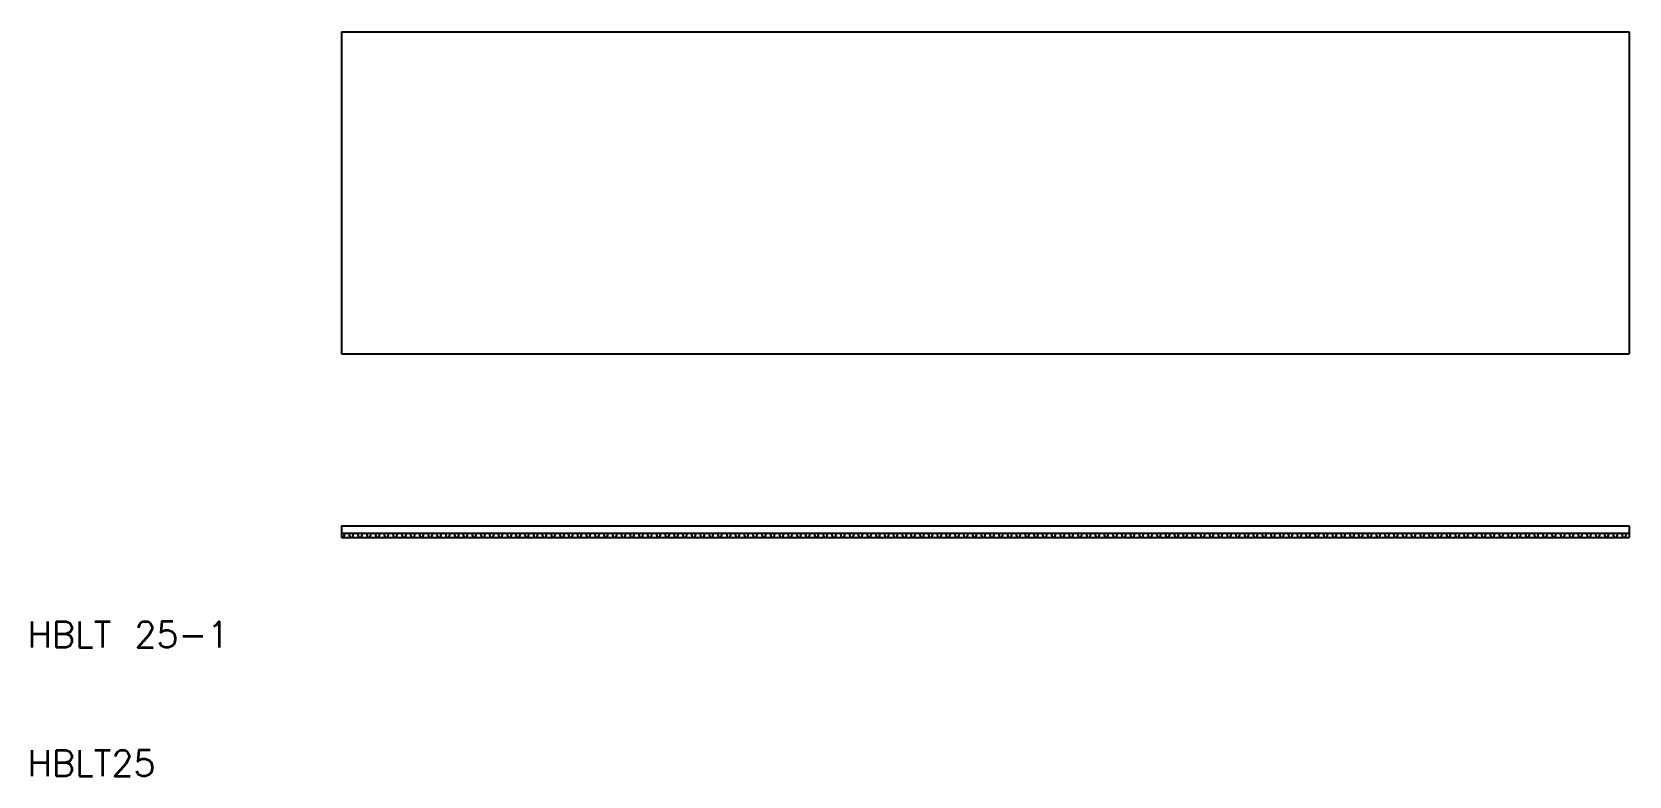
# Model space of a CAD drawing. Extents: x 10 to 134, y 10 to 68.
import ezdxf

# ---------------------------------------------------------------- set-up
doc = ezdxf.new("R2010")
doc.units = 0
doc.layers.get('0').update_dxf_attribs({"linetype": 'CONTINUOUS'})
doc.styles.get("Standard").update_dxf_attribs({"font": 'txt.shx', "bigfont": 'extfont.shx'})

msp = doc.modelspace()

# ---------------------------------------------------------------- linework, layer by layer
at = {"color": 7, "linetype": 'CONTINUOUS'}
for p, q in [((34.39, 67.81), (134.39, 67.81)), ((34.39, 67.81), (34.39, 42.81)), ((134.39, 67.81), (134.39, 42.81)), ((34.39, 42.81), (134.39, 42.81)), ((34.39, 29.43), (134.39, 29.43)), ((34.39, 29.43), (34.39, 28.53)), ((34.39, 28.87), (134.39, 28.87)), ((34.39, 28.53), (134.39, 28.53)), ((34.55, 28.53), (34.67, 28.87)), ((34.93, 28.87), (35.05, 28.53)), ((35.23, 28.53), (35.35, 28.87)), ((35.61, 28.87), (35.74, 28.53)), ((35.91, 28.53), (36.04, 28.87)), ((36.29, 28.87), (36.42, 28.53)), ((36.59, 28.53), (36.72, 28.87)), ((36.98, 28.87), (37.1, 28.53)), ((37.28, 28.53), (37.4, 28.87)), ((37.66, 28.87), (37.78, 28.53)), ((37.96, 28.53), (38.08, 28.87)), ((38.34, 28.87), (38.46, 28.53)), ((38.64, 28.53), (38.76, 28.87)), ((39.02, 28.87), (39.15, 28.53)), ((39.32, 28.53), (39.45, 28.87)), ((39.7, 28.87), (39.83, 28.53)), ((40, 28.53), (40.13, 28.87)), ((40.38, 28.87), (40.51, 28.53)), ((40.68, 28.53), (40.81, 28.87)), ((41.07, 28.87), (41.19, 28.53)), ((41.37, 28.53), (41.49, 28.87)), ((41.75, 28.87), (41.87, 28.53)), ((42.05, 28.53), (42.17, 28.87)), ((42.43, 28.87), (42.55, 28.53)), ((42.73, 28.53), (42.85, 28.87)), ((43.11, 28.87), (43.24, 28.53)), ((43.41, 28.53), (43.54, 28.87)), ((43.79, 28.87), (43.92, 28.53)), ((44.09, 28.53), (44.22, 28.87)), ((44.48, 28.87), (44.6, 28.53)), ((44.78, 28.53), (44.9, 28.87)), ((45.16, 28.87), (45.28, 28.53)), ((45.46, 28.53), (45.58, 28.87)), ((45.84, 28.87), (45.96, 28.53)), ((46.14, 28.53), (46.26, 28.87)), ((46.52, 28.87), (46.64, 28.53)), ((46.82, 28.53), (46.94, 28.87)), ((47.2, 28.87), (47.33, 28.53)), ((47.5, 28.53), (47.63, 28.87)), ((47.88, 28.87), (48.01, 28.53)), ((48.18, 28.53), (48.31, 28.87)), ((48.57, 28.87), (48.69, 28.53)), ((48.87, 28.53), (48.99, 28.87)), ((49.25, 28.87), (49.37, 28.53)), ((49.55, 28.53), (49.67, 28.87)), ((49.93, 28.87), (50.05, 28.53)), ((50.23, 28.53), (50.35, 28.87)), ((50.61, 28.87), (50.74, 28.53)), ((50.91, 28.53), (51.04, 28.87)), ((51.29, 28.87), (51.42, 28.53)), ((51.59, 28.53), (51.72, 28.87)), ((51.97, 28.87), (52.1, 28.53)), ((52.27, 28.53), (52.4, 28.87)), ((52.66, 28.87), (52.78, 28.53)), ((52.96, 28.53), (53.08, 28.87)), ((53.34, 28.87), (53.46, 28.53)), ((53.64, 28.53), (53.76, 28.87)), ((54.02, 28.87), (54.14, 28.53)), ((54.32, 28.53), (54.44, 28.87)), ((54.7, 28.87), (54.83, 28.53)), ((55, 28.53), (55.13, 28.87)), ((55.38, 28.87), (55.51, 28.53)), ((55.68, 28.53), (55.81, 28.87)), ((56.07, 28.87), (56.19, 28.53)), ((56.37, 28.53), (56.49, 28.87)), ((56.75, 28.87), (56.87, 28.53)), ((57.05, 28.53), (57.17, 28.87)), ((57.43, 28.87), (57.55, 28.53)), ((57.73, 28.53), (57.85, 28.87)), ((58.11, 28.87), (58.23, 28.53)), ((58.41, 28.53), (58.53, 28.87)), ((58.79, 28.87), (58.92, 28.53)), ((59.09, 28.53), (59.22, 28.87)), ((59.47, 28.87), (59.6, 28.53)), ((59.77, 28.53), (59.9, 28.87)), ((60.16, 28.87), (60.28, 28.53)), ((60.46, 28.53), (60.58, 28.87)), ((60.84, 28.87), (60.96, 28.53)), ((61.14, 28.53), (61.26, 28.87)), ((61.52, 28.87), (61.64, 28.53)), ((61.82, 28.53), (61.94, 28.87)), ((62.2, 28.87), (62.33, 28.53)), ((62.5, 28.53), (62.63, 28.87)), ((62.88, 28.87), (63.01, 28.53)), ((63.18, 28.53), (63.31, 28.87)), ((63.56, 28.87), (63.69, 28.53)), ((63.86, 28.53), (63.99, 28.87)), ((64.25, 28.87), (64.37, 28.53)), ((64.55, 28.53), (64.67, 28.87)), ((64.93, 28.87), (65.05, 28.53)), ((65.23, 28.53), (65.35, 28.87)), ((65.61, 28.87), (65.73, 28.53)), ((65.91, 28.53), (66.03, 28.87)), ((66.29, 28.87), (66.42, 28.53)), ((66.59, 28.53), (66.72, 28.87)), ((66.97, 28.87), (67.1, 28.53)), ((67.27, 28.53), (67.4, 28.87)), ((67.66, 28.87), (67.78, 28.53)), ((67.96, 28.53), (68.08, 28.87)), ((68.34, 28.87), (68.46, 28.53)), ((68.64, 28.53), (68.76, 28.87)), ((69.02, 28.87), (69.14, 28.53)), ((69.32, 28.53), (69.44, 28.87)), ((69.7, 28.87), (69.82, 28.53)), ((70, 28.53), (70.12, 28.87)), ((70.38, 28.87), (70.51, 28.53)), ((70.68, 28.53), (70.81, 28.87)), ((71.06, 28.87), (71.19, 28.53)), ((71.36, 28.53), (71.49, 28.87)), ((71.75, 28.87), (71.87, 28.53)), ((72.05, 28.53), (72.17, 28.87)), ((72.43, 28.87), (72.55, 28.53)), ((72.73, 28.53), (72.85, 28.87)), ((73.11, 28.87), (73.23, 28.53)), ((73.41, 28.53), (73.53, 28.87)), ((73.79, 28.87), (73.92, 28.53)), ((74.09, 28.53), (74.22, 28.87)), ((74.47, 28.87), (74.6, 28.53)), ((74.77, 28.53), (74.9, 28.87)), ((75.15, 28.87), (75.28, 28.53)), ((75.45, 28.53), (75.58, 28.87)), ((75.84, 28.87), (75.96, 28.53)), ((76.14, 28.53), (76.26, 28.87)), ((76.52, 28.87), (76.64, 28.53)), ((76.82, 28.53), (76.94, 28.87)), ((77.2, 28.87), (77.32, 28.53)), ((77.5, 28.53), (77.62, 28.87)), ((77.88, 28.87), (78.01, 28.53)), ((78.18, 28.53), (78.31, 28.87)), ((78.56, 28.87), (78.69, 28.53)), ((78.86, 28.53), (78.99, 28.87)), ((79.25, 28.87), (79.37, 28.53)), ((79.55, 28.53), (79.67, 28.87)), ((79.93, 28.87), (80.05, 28.53)), ((80.23, 28.53), (80.35, 28.87)), ((80.61, 28.87), (80.73, 28.53)), ((80.91, 28.53), (81.03, 28.87)), ((81.29, 28.87), (81.41, 28.53)), ((81.59, 28.53), (81.71, 28.87)), ((81.97, 28.87), (82.1, 28.53)), ((82.27, 28.53), (82.4, 28.87)), ((82.65, 28.87), (82.78, 28.53)), ((82.95, 28.53), (83.08, 28.87)), ((83.34, 28.87), (83.46, 28.53)), ((83.64, 28.53), (83.76, 28.87)), ((84.02, 28.87), (84.14, 28.53)), ((84.32, 28.53), (84.44, 28.87)), ((84.7, 28.87), (84.82, 28.53)), ((85, 28.53), (85.12, 28.87)), ((85.38, 28.87), (85.51, 28.53)), ((85.68, 28.53), (85.81, 28.87)), ((86.06, 28.87), (86.19, 28.53)), ((86.36, 28.53), (86.49, 28.87)), ((86.74, 28.87), (86.87, 28.53)), ((87.04, 28.53), (87.17, 28.87)), ((87.43, 28.87), (87.55, 28.53)), ((87.73, 28.53), (87.85, 28.87)), ((88.11, 28.87), (88.23, 28.53)), ((88.41, 28.53), (88.53, 28.87)), ((88.79, 28.87), (88.91, 28.53)), ((89.09, 28.53), (89.21, 28.87)), ((89.47, 28.87), (89.6, 28.53)), ((89.77, 28.53), (89.9, 28.87)), ((90.15, 28.87), (90.28, 28.53)), ((90.45, 28.53), (90.58, 28.87)), ((90.84, 28.87), (90.96, 28.53)), ((91.14, 28.53), (91.26, 28.87)), ((91.52, 28.87), (91.64, 28.53)), ((91.82, 28.53), (91.94, 28.87)), ((92.2, 28.87), (92.32, 28.53)), ((92.5, 28.53), (92.62, 28.87)), ((92.88, 28.87), (93, 28.53)), ((93.18, 28.53), (93.3, 28.87)), ((93.56, 28.87), (93.69, 28.53)), ((93.86, 28.53), (93.99, 28.87)), ((94.24, 28.87), (94.37, 28.53)), ((94.54, 28.53), (94.67, 28.87)), ((94.93, 28.87), (95.05, 28.53)), ((95.23, 28.53), (95.35, 28.87)), ((95.61, 28.87), (95.73, 28.53)), ((95.91, 28.53), (96.03, 28.87)), ((96.29, 28.87), (96.41, 28.53)), ((96.59, 28.53), (96.71, 28.87)), ((96.97, 28.87), (97.1, 28.53)), ((97.27, 28.53), (97.4, 28.87)), ((97.65, 28.87), (97.78, 28.53)), ((97.95, 28.53), (98.08, 28.87)), ((98.33, 28.87), (98.46, 28.53)), ((98.63, 28.53), (98.76, 28.87)), ((99.02, 28.87), (99.14, 28.53)), ((99.32, 28.53), (99.44, 28.87)), ((99.7, 28.87), (99.82, 28.53)), ((100, 28.53), (100.12, 28.87)), ((100.38, 28.87), (100.5, 28.53)), ((100.68, 28.53), (100.8, 28.87)), ((101.06, 28.87), (101.19, 28.53)), ((101.36, 28.53), (101.49, 28.87)), ((101.74, 28.87), (101.87, 28.53)), ((102.04, 28.53), (102.17, 28.87)), ((102.43, 28.87), (102.55, 28.53)), ((102.73, 28.53), (102.85, 28.87)), ((103.11, 28.87), (103.23, 28.53)), ((103.41, 28.53), (103.53, 28.87)), ((103.79, 28.87), (103.91, 28.53)), ((104.09, 28.53), (104.21, 28.87)), ((104.47, 28.87), (104.59, 28.53)), ((104.77, 28.53), (104.89, 28.87)), ((105.15, 28.87), (105.28, 28.53)), ((105.45, 28.53), (105.58, 28.87)), ((105.83, 28.87), (105.96, 28.53)), ((106.13, 28.53), (106.26, 28.87)), ((106.52, 28.87), (106.64, 28.53)), ((106.82, 28.53), (106.94, 28.87)), ((107.2, 28.87), (107.32, 28.53)), ((107.5, 28.53), (107.62, 28.87)), ((107.88, 28.87), (108, 28.53)), ((108.18, 28.53), (108.3, 28.87)), ((108.56, 28.87), (108.69, 28.53)), ((108.86, 28.53), (108.99, 28.87)), ((109.24, 28.87), (109.37, 28.53)), ((109.54, 28.53), (109.67, 28.87)), ((109.92, 28.87), (110.05, 28.53)), ((110.22, 28.53), (110.35, 28.87)), ((110.61, 28.87), (110.73, 28.53)), ((110.91, 28.53), (111.03, 28.87)), ((111.29, 28.87), (111.41, 28.53)), ((111.59, 28.53), (111.71, 28.87)), ((111.97, 28.87), (112.09, 28.53)), ((112.27, 28.53), (112.39, 28.87)), ((112.65, 28.87), (112.78, 28.53)), ((112.95, 28.53), (113.08, 28.87)), ((113.33, 28.87), (113.46, 28.53)), ((113.63, 28.53), (113.76, 28.87)), ((114.02, 28.87), (114.14, 28.53)), ((114.32, 28.53), (114.44, 28.87)), ((114.7, 28.87), (114.82, 28.53)), ((115, 28.53), (115.12, 28.87)), ((115.38, 28.87), (115.5, 28.53)), ((115.68, 28.53), (115.8, 28.87)), ((116.06, 28.87), (116.18, 28.53)), ((116.36, 28.53), (116.48, 28.87)), ((116.74, 28.87), (116.87, 28.53)), ((117.04, 28.53), (117.17, 28.87)), ((117.42, 28.87), (117.55, 28.53)), ((117.72, 28.53), (117.85, 28.87)), ((118.11, 28.87), (118.23, 28.53)), ((118.41, 28.53), (118.53, 28.87)), ((118.79, 28.87), (118.91, 28.53)), ((119.09, 28.53), (119.21, 28.87)), ((119.47, 28.87), (119.59, 28.53)), ((119.77, 28.53), (119.89, 28.87)), ((120.15, 28.87), (120.28, 28.53)), ((120.45, 28.53), (120.58, 28.87)), ((120.83, 28.87), (120.96, 28.53)), ((121.13, 28.53), (121.26, 28.87)), ((121.51, 28.87), (121.64, 28.53)), ((121.81, 28.53), (121.94, 28.87)), ((122.2, 28.87), (122.32, 28.53)), ((122.5, 28.53), (122.62, 28.87)), ((122.88, 28.87), (123, 28.53)), ((123.18, 28.53), (123.3, 28.87)), ((123.56, 28.87), (123.68, 28.53)), ((123.86, 28.53), (123.98, 28.87)), ((124.24, 28.87), (124.37, 28.53)), ((124.54, 28.53), (124.67, 28.87)), ((124.92, 28.87), (125.05, 28.53)), ((125.22, 28.53), (125.35, 28.87)), ((125.61, 28.87), (125.73, 28.53)), ((125.91, 28.53), (126.03, 28.87)), ((126.29, 28.87), (126.41, 28.53)), ((126.59, 28.53), (126.71, 28.87)), ((126.97, 28.87), (127.09, 28.53)), ((127.27, 28.53), (127.39, 28.87)), ((127.65, 28.87), (127.77, 28.53)), ((127.95, 28.53), (128.07, 28.87)), ((128.33, 28.87), (128.46, 28.53)), ((128.63, 28.53), (128.76, 28.87)), ((129.01, 28.87), (129.14, 28.53)), ((129.31, 28.53), (129.44, 28.87)), ((129.7, 28.87), (129.82, 28.53)), ((130, 28.53), (130.12, 28.87)), ((130.38, 28.87), (130.5, 28.53)), ((130.68, 28.53), (130.8, 28.87)), ((131.06, 28.87), (131.18, 28.53)), ((131.36, 28.53), (131.48, 28.87)), ((131.74, 28.87), (131.87, 28.53)), ((132.04, 28.53), (132.17, 28.87)), ((132.42, 28.87), (132.55, 28.53)), ((132.72, 28.53), (132.85, 28.87)), ((133.1, 28.87), (133.23, 28.53)), ((133.4, 28.53), (133.53, 28.87)), ((133.79, 28.87), (133.91, 28.53)), ((134.09, 28.53), (134.21, 28.87)), ((134.39, 29.43), (134.39, 28.53))]:
    msp.add_line(p, q, dxfattribs=at)

# ---------------------------------------------------------------- texts
for s, p in [('HBLT 25-1', (10, 20)), ('HBLT25', (10, 10))]:
    msp.add_text(s, height=2, dxfattribs=at).set_placement(p)

doc.saveas('drawing.dxf')
